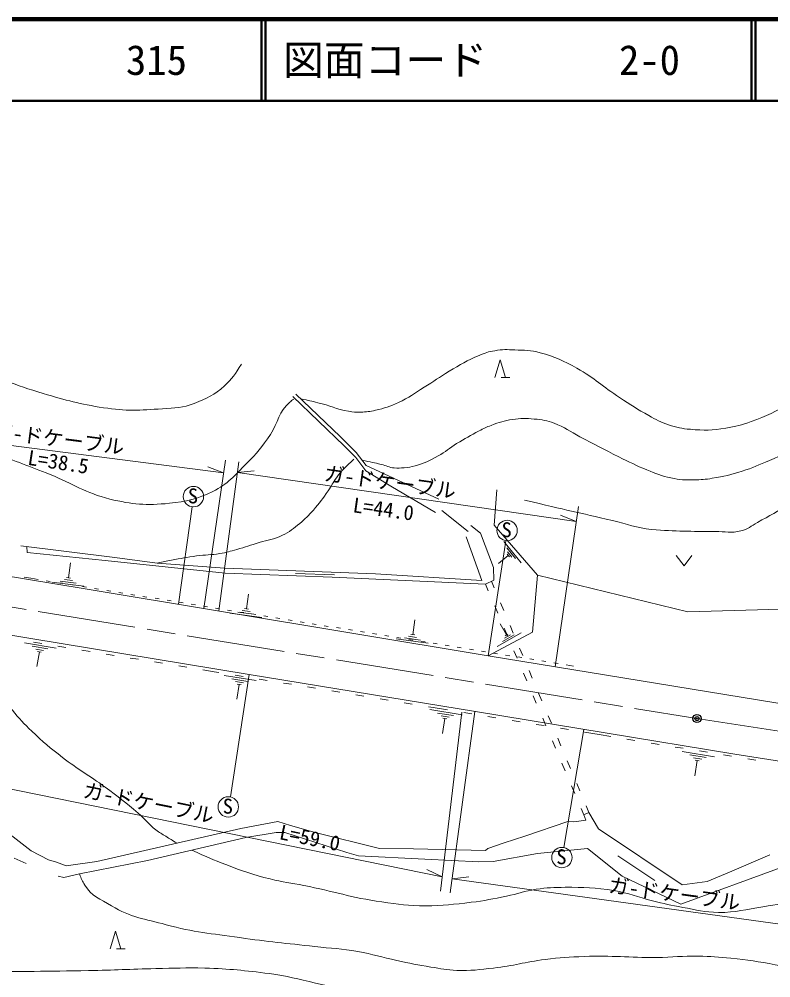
# Model space of a CAD drawing. Units: millimetres, scale not verified. Extents: x 40000 to 680000, y 20000 to 380000.
# Drawn here: x 88066 to 180124, y 262529 to 380000 of the extents above; entities that cross this region are included whole.
import ezdxf
from ezdxf.enums import TextEntityAlignment as Align

# ---------------------------------------------------------------- set-up
doc = ezdxf.new("R2010")
doc.units = ezdxf.units.MM
doc.header["$LTSCALE"] = 1000
doc.header["$PDMODE"] = 32
doc.header["$PDSIZE"] = 500
doc.linetypes.add('CHAIN', pattern=[18.5, 12, -1.5, 3.5, -1.5])
for name, color, linetype, lineweight in [('M-BGD', 7, 'Continuous', 13), ('M-BMK', 2, 'CHAIN', 13), ('M-BMK-SRVR', 3, 'Continuous', 25), ('M-STR-HTXT', 7, 'Continuous', 13), ('M-TTL', 2, 'Continuous', 140), ('M-TTL-LINE', 7, 'Continuous', 50)]:
    doc.layers.add(name, color=color, linetype=linetype, lineweight=lineweight)
doc.layers.add('M-TTL-TXT', color=7, linetype='Continuous')
doc.styles.add('ＭＳ ゴシック', font='')
doc.styles.get('ＭＳ ゴシック').set_extended_font_data('MS Gothic')

msp = doc.modelspace()

# ---------------------------------------------------------------- linework, layer by layer
at = {"layer": 'M-BGD'}
for p, q in [((146330, 336088), (146979, 338251)), ((146979, 338251), (147628, 336088)), ((148169, 336088), (147087, 336088)), ((127859, 327713), (121574, 333772)), ((121952, 334069), (127384, 328881)), ((127384, 328881), (129357, 326908)), ((129288, 326271), (127859, 327713)), ((129357, 326908), (130546, 325313)), ((130513, 324662), (129288, 326271)), ((133585, 322763), (130513, 324662)), ((130546, 325313), (139478, 321179)), ((139057, 319560), (133585, 322763)), ((146224, 317986), (146548, 322310)), ((107585, 308297), (109252, 320254)), ((139842, 319800), (143045, 317206)), ((144570, 317006), (143395, 317939)), ((151531, 311889), (146224, 317986)), ((142827, 316560), (144726, 311230)), ((146151, 312790), (144570, 317006)), ((147686, 316096), (145521, 301990)), ((88271, 315459), (99784, 314054)), ((88991, 315371), (89026, 314660)), ((147434, 315990), (149543, 313390)), ((147788, 315199), (148842, 313899)), ((72985, 314030), (96147, 310199)), ((89026, 314660), (98610, 313651)), ((98610, 313651), (113294, 312101)), ((99784, 314054), (104972, 313351)), ((147968, 314268), (146755, 313284)), ((147837, 314430), (148100, 314105)), ((147878, 314733), (148405, 314083)), ((168536, 314288), (169491, 313014)), ((169491, 313014), (170447, 314288)), ((94122, 311545), (94366, 313372)), ((104972, 313351), (113269, 312730)), ((113269, 312730), (131713, 312020)), ((146192, 311250), (146151, 312790)), ((88663, 311639), (89478, 311497)), ((89478, 311497), (90390, 311350)), ((94576, 311219), (93598, 311350)), ((94367, 311513), (93877, 311578)), ((113294, 312101), (126410, 311615)), ((121894, 312070), (126686, 311908)), ((126410, 311615), (145178, 310764)), ((131713, 312020), (144726, 311230)), ((150954, 304899), (151531, 311889)), ((151531, 311889), (169946, 307389)), ((91377, 311190), (91871, 311110)), ((95974, 310502), (92061, 311024)), ((92858, 310950), (93352, 310871)), ((95031, 310893), (93074, 311154)), ((94339, 310711), (94832, 310631)), ((95820, 310471), (96313, 310391)), ((96147, 310199), (145521, 301990)), ((97300, 310232), (97794, 310152)), ((145178, 310764), (146192, 311250)), ((145178, 310764), (145518, 309968)), ((146255, 310313), (145916, 311118)), ((98781, 309992), (99275, 309912)), ((100262, 309752), (100755, 309672)), ((101743, 309513), (102236, 309433)), ((103223, 309273), (103717, 309193)), ((104704, 309033), (105198, 308953)), ((115913, 307733), (116157, 309559)), ((106185, 308794), (106678, 308714)), ((107666, 308554), (108159, 308474)), ((109146, 308314), (109640, 308235)), ((110627, 308075), (111121, 307995)), ((112108, 307835), (112601, 307755)), ((146302, 308129), (146695, 307209)), ((147419, 307548), (147031, 308470)), ((169946, 307389), (187214, 307876)), ((113588, 307595), (114082, 307516)), ((117765, 306689), (113852, 307211)), ((116822, 307080), (114865, 307342)), ((115069, 307356), (115563, 307276)), ((116367, 307407), (115389, 307537)), ((116158, 307700), (115669, 307765)), ((116550, 307116), (117043, 307036)), ((118031, 306877), (118524, 306797)), ((119511, 306637), (120005, 306557)), ((120992, 306397), (121486, 306317)), ((122473, 306158), (122966, 306078)), ((123954, 305918), (124447, 305838)), ((125434, 305678), (125928, 305598)), ((126915, 305439), (127409, 305359)), ((136290, 304571), (136533, 306397)), ((147749, 304544), (146978, 305903)), ((148584, 304783), (148196, 305705)), ((82970, 305178), (116237, 299712)), ((128396, 305199), (128889, 305119)), ((129877, 304959), (130370, 304880)), ((131357, 304720), (131851, 304640)), ((132838, 304480), (133332, 304400)), ((136744, 304245), (135766, 304375)), ((136534, 304538), (136045, 304603)), ((145521, 301990), (150954, 304899)), ((149536, 304789), (146624, 303136)), ((148698, 304569), (147242, 303743)), ((147480, 305369), (147872, 304449)), ((148223, 304557), (147496, 304144)), ((147931, 304648), (147567, 304441)), ((88712, 303573), (92609, 302941)), ((89644, 303156), (91593, 302839)), ((89834, 303648), (90821, 303487)), ((92795, 303165), (93782, 303004)), ((138142, 303527), (134229, 304049)), ((134319, 304240), (134812, 304161)), ((137198, 303918), (135242, 304180)), ((135799, 304001), (136293, 303921)), ((137280, 303761), (137774, 303681)), ((138761, 303522), (139254, 303442)), ((140242, 303282), (140735, 303202)), ((90089, 302817), (91063, 302659)), ((90534, 302478), (90239, 300659)), ((90291, 302517), (90778, 302438)), ((95756, 302683), (96743, 302522)), ((98717, 302200), (99704, 302039)), ((141722, 303042), (142216, 302962)), ((143203, 302803), (143697, 302723)), ((144684, 302563), (145177, 302483)), ((145521, 301990), (185592, 295423)), ((146165, 302323), (146658, 302243)), ((147645, 302084), (148139, 302004)), ((148657, 302610), (149049, 301690)), ((149748, 302019), (149360, 302940)), ((101678, 301718), (102665, 301557)), ((104639, 301235), (105626, 301074)), ((107600, 300752), (108587, 300592)), ((149126, 301844), (149620, 301764)), ((150607, 301604), (151100, 301525)), ((152088, 301365), (152581, 301285)), ((153568, 301125), (154062, 301045)), ((155049, 300885), (155961, 300738)), ((110560, 300270), (111963, 300041)), ((111963, 300041), (112531, 299948)), ((113177, 299593), (117093, 298957)), ((113939, 284693), (116237, 299712)), ((114504, 299625), (115491, 299463)), ((116237, 299712), (143964, 295151)), ((149834, 299850), (150226, 298931)), ((150913, 299254), (150525, 300175)), ((114114, 299173), (116072, 298855)), ((114561, 298832), (115540, 298673)), ((115008, 298492), (114711, 296664)), ((114763, 298531), (115253, 298452)), ((117465, 299140), (118452, 298979)), ((120425, 298655), (121412, 298494)), ((123386, 298171), (124373, 298009)), ((126347, 297686), (127333, 297524)), ((152078, 296489), (151689, 297411)), ((129307, 297201), (130294, 297039)), ((132268, 296716), (133254, 296555)), ((135228, 296231), (136215, 296070)), ((151011, 297091), (151404, 296171)), ((138189, 295746), (138756, 295654)), ((138357, 295399), (142302, 294759)), ((138756, 295654), (140532, 295364)), ((139300, 294976), (141273, 294656)), ((142506, 295041), (143493, 294880)), ((143964, 295151), (175705, 289922)), ((139751, 294633), (140737, 294473)), ((140201, 294290), (139902, 292449)), ((139955, 294330), (140448, 294250)), ((145467, 294558), (146454, 294397)), ((148428, 294074), (149415, 293913)), ((152188, 294332), (152581, 293412)), ((153242, 293724), (152854, 294646)), ((151389, 293591), (152376, 293430)), ((154350, 293107), (155336, 292946)), ((154765, 278497), (157217, 292968)), ((157310, 292624), (159086, 292334)), ((153366, 291572), (153758, 290652)), ((154407, 290960), (154019, 291881)), ((159086, 292334), (160523, 292100)), ((162497, 291778), (163484, 291617)), ((165458, 291296), (166445, 291135)), ((168419, 290813), (169406, 290652)), ((169253, 290273), (173237, 289627)), ((171379, 290331), (172366, 290170)), ((155571, 288195), (155183, 289117)), ((170206, 289846), (172198, 289523)), ((170661, 289500), (171657, 289338)), ((171116, 289153), (170814, 287294)), ((170867, 289194), (171365, 289113)), ((174340, 289848), (175327, 289687)), ((175705, 289922), (204268, 285529)), ((177301, 289366), (178288, 289205)), ((154543, 288813), (154935, 287893)), ((155720, 286053), (156112, 285134)), ((156736, 285430), (156348, 286352)), ((156897, 283294), (157237, 282499)), ((157851, 282782), (157512, 283587)), ((157851, 282782), (157237, 282499)), ((157237, 282499), (157471, 281850)), ((159007, 280776), (157851, 282782)), ((115224, 280816), (97591, 276803)), ((119724, 281668), (115224, 280816)), ((121285, 281201), (119724, 281668)), ((124325, 280350), (121285, 281201)), ((155255, 281688), (149994, 279886)), ((155939, 281634), (155255, 281688)), ((156606, 281724), (155939, 281634)), ((157471, 281850), (156606, 281724)), ((169283, 273905), (159007, 280776)), ((86611, 280397), (89540, 278087)), ((103768, 276901), (115808, 279729)), ((115808, 279729), (119551, 280347)), ((119551, 280347), (120605, 280320)), ((120605, 280320), (128199, 277888)), ((132189, 278364), (124325, 280350)), ((149994, 279886), (147472, 279058)), ((147472, 279058), (145472, 278373)), ((89540, 278087), (91638, 276992)), ((128199, 277888), (129624, 277489)), ((129624, 277489), (137759, 277057)), ((136374, 278355), (132189, 278364)), ((145166, 278139), (136374, 278355)), ((145472, 278373), (145166, 278139)), ((146116, 276793), (151528, 277766)), ((151528, 277766), (157669, 278374)), ((157669, 278374), (161925, 274969)), ((161378, 277492), (165938, 274452)), ((179985, 277614), (175363, 275607)), ((87442, 277175), (88901, 276536)), ((91638, 276992), (92641, 276719)), ((93821, 276256), (92641, 276719)), ((97591, 276803), (93821, 276256)), ((95468, 275259), (103768, 276901)), ((137759, 277057), (144353, 276732)), ((144353, 276732), (146116, 276793)), ((169100, 271564), (181383, 276063)), ((92823, 274986), (93553, 274803)), ((93553, 274803), (95468, 275259)), ((161925, 274969), (169100, 271564)), ((175363, 275607), (172323, 274330)), ((172323, 274330), (169283, 273905)), ((99222, 266062), (99871, 268226)), ((99871, 268226), (100520, 266062)), ((101060, 266062), (99979, 266062))]:
    msp.add_line(p, q, dxfattribs=at)
for centre in [(109409, 321494), (147824, 317339), (113678, 283470), (154539, 277268)]:
    msp.add_circle(centre, 1250, dxfattribs=at)
for points, knots in [([(122560, 333488), (123568, 333271), (123836, 333206), (124650, 333007), (126130, 332645), (126903, 332197), (128409, 331962), (128981, 331873), (129308, 331825), (129886, 331842), (130605, 331864), (131010, 331919), (131712, 332070), (132850, 332316), (133471, 332558), (134535, 333031), (135832, 333609), (136450, 334145), (137658, 334893), (138864, 335641), (139499, 336126), (140720, 336851), (142120, 337681), (142903, 338167), (144402, 338802), (145119, 339107), (145545, 339241), (146311, 339379), (147254, 339549), (147805, 339517), (148762, 339469), (149985, 339408), (150701, 339463), (151879, 339127), (153716, 338602), (154708, 338137), (156383, 337217), (158552, 336026), (159535, 334985), (161607, 333632), (162986, 332731), (163748, 332205), (165193, 331416), (166104, 330918), (166621, 330626), (167607, 330299), (168617, 329964), (169212, 329822), (170273, 329740), (171958, 329610), (172932, 329595), (174597, 329884), (175843, 330101), (176543, 330265), (177732, 330695), (179660, 331393), (180686, 331932), (182506, 332875), (184404, 333859), (185335, 334644), (187191, 335704), (189037, 336758), (190049, 337397), (191974, 338298), (193508, 339016), (194059, 339243), (195974, 339974)], [0, 0, 0, 0, 1, 1, 1, 2, 2, 2, 3, 3, 3, 4, 4, 4, 5, 5, 5, 6, 6, 6, 7, 7, 7, 8, 8, 8, 9, 9, 9, 10, 10, 10, 11, 11, 11, 12, 12, 12, 13, 13, 13, 14, 14, 14, 15, 15, 15, 16, 16, 16, 17, 17, 17, 18, 18, 18, 19, 19, 19, 20, 20, 20, 21, 21, 21, 22, 22, 22, 22]), ([(81736, 337740), (85994, 335864), (87287, 335231), (91019, 334132), (93859, 333295), (95469, 332833), (98397, 332389), (101184, 331966), (102801, 332056), (105612, 332267), (107149, 332383), (108077, 332333), (109504, 332916), (111047, 333546), (111972, 333928), (113193, 335064), (114166, 335971), (114523, 336470), (115301, 337740)], [0, 0, 0, 0, 1, 1, 1, 2, 2, 2, 3, 3, 3, 4, 4, 4, 5, 5, 5, 6, 6, 6, 6]), ([(130068, 325954), (131195, 325721), (131498, 325665), (132404, 325436), (133033, 325277), (133364, 325085), (134008, 325004), (134476, 324944), (134745, 324998), (135215, 325040), (135747, 325087), (136053, 325106), (136566, 325256), (137716, 325592), (138338, 325885), (139377, 326481), (140301, 327011), (140743, 327430), (141647, 327994), (142695, 328648), (143308, 328973), (144403, 329544), (144967, 329838), (145287, 330001), (145881, 330228), (146869, 330607), (147448, 330781), (148493, 330949), (149515, 331114), (150110, 331090), (151142, 331003), (152117, 330921), (152675, 330824), (153592, 330481), (154892, 329994), (155513, 329481), (156745, 328841), (158602, 327876), (159622, 327295), (161501, 326373), (162832, 325720), (163569, 325330), (164942, 324769), (166069, 324309), (166709, 324043), (167897, 323778), (168972, 323539), (169606, 323532), (170707, 323544), (171590, 323554), (172089, 323596), (172959, 323742), (174400, 323985), (175211, 324149), (176599, 324607), (177934, 325048), (178661, 325361), (179950, 325922), (181623, 326651), (182533, 327125), (184148, 327976), (186485, 329208), (187695, 330081), (190039, 331300), (191723, 332177), (192707, 332588), (194444, 333354), (196272, 334160), (197377, 334426), (199173, 335300), (200997, 336187), (201621, 336579), (203686, 337867)], [0, 0, 0, 0, 1, 1, 1, 2, 2, 2, 3, 3, 3, 4, 4, 4, 5, 5, 5, 6, 6, 6, 7, 7, 7, 8, 8, 8, 9, 9, 9, 10, 10, 10, 11, 11, 11, 12, 12, 12, 13, 13, 13, 14, 14, 14, 15, 15, 15, 16, 16, 16, 17, 17, 17, 18, 18, 18, 19, 19, 19, 20, 20, 20, 21, 21, 21, 22, 22, 22, 23, 23, 23, 24, 24, 24, 24]), ([(149958, 321061), (155198, 319841), (156514, 319531), (160721, 318568), (162597, 318139), (163607, 317645), (165524, 317474), (168554, 317204), (170266, 317247), (173307, 317231), (174543, 317224), (175270, 316997), (176469, 317291), (177326, 317501), (177703, 317901), (178476, 318325), (180044, 319185), (180932, 319656), (182428, 320636), (184717, 322135), (185754, 323334), (188083, 324771), (189278, 325507), (190089, 325649), (191367, 326230), (193485, 327193), (194698, 327679), (196778, 328723), (198411, 329543), (199303, 330048), (200913, 330912), (202964, 332012), (203610, 332372), (206142, 333770)], [0, 0, 0, 0, 1, 1, 1, 2, 2, 2, 3, 3, 3, 4, 4, 4, 5, 5, 5, 6, 6, 6, 7, 7, 7, 8, 8, 8, 9, 9, 9, 10, 10, 10, 11, 11, 11, 11]), ([(76748, 330197), (77925, 329965), (78292, 329844), (79263, 329551), (81665, 328827), (82800, 327874), (85101, 326876), (87709, 325744), (89233, 325264), (91870, 324200), (94728, 323048), (96174, 321935), (99167, 321200), (101942, 320520), (103618, 320411), (106464, 320673), (108606, 320871), (109837, 321197), (111774, 322133), (113658, 323043), (114430, 324057), (115909, 325538), (117181, 326812), (117828, 327608), (118827, 329105), (119830, 330608), (119814, 331925), (121213, 333069), (121395, 333217), (121467, 333298), (121693, 333429)], [0, 0, 0, 0, 1, 1, 1, 2, 2, 2, 3, 3, 3, 4, 4, 4, 5, 5, 5, 6, 6, 6, 7, 7, 7, 8, 8, 8, 9, 9, 9, 10, 10, 10, 10]), ([(104972, 313351), (105810, 313532), (106032, 313575), (106713, 313707), (107911, 313940), (108585, 314064), (109794, 314230), (110901, 314382), (111540, 314325), (112640, 314518), (113461, 314662), (113910, 314799), (114712, 315022), (115791, 315323), (116381, 315538), (117451, 315869), (118563, 316214), (119248, 316247), (120297, 316752), (121205, 317189), (121647, 317570), (122423, 318211), (123129, 318795), (123498, 319160), (124099, 319851), (124862, 320730), (125262, 321250), (125919, 322211), (126336, 322822), (126495, 323214), (126927, 323815), (127641, 324804), (128023, 325105), (129071, 326085)], [0, 0, 0, 0, 1, 1, 1, 2, 2, 2, 3, 3, 3, 4, 4, 4, 5, 5, 5, 6, 6, 6, 7, 7, 7, 8, 8, 8, 9, 9, 9, 10, 10, 10, 11, 11, 11, 11]), ([(84254, 299873), (85517, 297690), (85878, 296952), (87234, 295312), (88101, 294263), (88621, 293698), (89605, 292759), (91007, 291421), (91845, 290723), (93375, 289536), (95343, 288009), (96607, 287375), (98604, 285888), (100205, 284696), (101122, 284046), (102618, 282726), (103499, 281947), (103890, 281394), (104807, 280658), (105248, 280304), (105543, 280169), (106023, 279868), (106556, 279533), (106733, 279430), (107403, 279036)], [0, 0, 0, 0, 1, 1, 1, 2, 2, 2, 3, 3, 3, 4, 4, 4, 5, 5, 5, 6, 6, 6, 7, 7, 7, 8, 8, 8, 8]), ([(109203, 278178), (111161, 277280), (111725, 277037), (113380, 276402), (115456, 275605), (116630, 275156), (118792, 274639), (120391, 274256), (121314, 274168), (122927, 273848), (126664, 273107), (128698, 272360), (132473, 271841), (134552, 271556), (135725, 271330), (137824, 271355), (140015, 271382), (141243, 271512), (143418, 271781), (145117, 271991), (146056, 272202), (147735, 272537), (149169, 272824), (149939, 273150), (151384, 273375), (152753, 273588), (153538, 273610), (154924, 273618), (157262, 273632), (158587, 273577), (160896, 273213), (162783, 272916), (163769, 272417), (165626, 271970), (167065, 271623), (167871, 271420), (169328, 271159), (171038, 270852), (171995, 270547), (173733, 270538), (175872, 270526), (177051, 270913), (179165, 271240), (180945, 271516), (181936, 271711), (183705, 272051), (185313, 272360), (186226, 272485), (187813, 272889), (190464, 273562), (191873, 274208), (194515, 274916), (197176, 275628), (198674, 276014), (201379, 276537), (203285, 276905), (204365, 277062), (206298, 277240), (208875, 277476), (210333, 277385), (212919, 277483), (216047, 277602), (217027, 277642), (220927, 277801)], [0, 0, 0, 0, 1, 1, 1, 2, 2, 2, 3, 3, 3, 4, 4, 4, 5, 5, 5, 6, 6, 6, 7, 7, 7, 8, 8, 8, 9, 9, 9, 10, 10, 10, 11, 11, 11, 12, 12, 12, 13, 13, 13, 14, 14, 14, 15, 15, 15, 16, 16, 16, 17, 17, 17, 18, 18, 18, 19, 19, 19, 20, 20, 20, 21, 21, 21, 21]), ([(95468, 275259), (95650, 274648), (95801, 274404), (96100, 273900), (96929, 272503), (97995, 272191), (99383, 271347), (101745, 269910), (103404, 269760), (106072, 269036), (109516, 268101), (111539, 267968), (115071, 267455), (118653, 266935), (120678, 266782), (124273, 266361), (126331, 266119), (127504, 266125), (129543, 265752), (131428, 265408), (132452, 265058), (134326, 264658), (135951, 264311), (136861, 264108), (138501, 263847), (139731, 263652), (140419, 263484), (141663, 263442), (143423, 263382), (144413, 263526), (146163, 263726), (148651, 264009), (150004, 264449), (152487, 264780), (154344, 265027), (155398, 265066), (157270, 265144), (160735, 265289), (162680, 264985), (166148, 265023), (168143, 265045), (169259, 265219), (171255, 265185), (172810, 265158), (173680, 265091), (175228, 264942), (177363, 264736), (178550, 264521), (180660, 264131), (182065, 263871), (182807, 263482), (184227, 263320), (185580, 263166), (186355, 263230), (187713, 263320), (189630, 263448), (190711, 263597), (192578, 264050), (195458, 264749), (197016, 265384), (199753, 266523), (201891, 267413), (202927, 268285), (205104, 269077), (207150, 269821), (208367, 270034), (210495, 270495), (212986, 271035), (214404, 271258), (216940, 271509), (218658, 271679), (219637, 271671), (221359, 271549), (224661, 271315), (226384, 270356), (229588, 269522), (230510, 269282), (231037, 269174), (231929, 268838), (234268, 267959), (235373, 266997), (237450, 265609), (238717, 264763), (239382, 264208), (240477, 263150), (241586, 262078), (242146, 261403), (243044, 260150), (244255, 258462), (244796, 257423), (245855, 255637), (247551, 252776), (248271, 251040), (250000, 248198), (250778, 246919), (251117, 246119), (252108, 244996), (252831, 244176), (253348, 243795), (254297, 243253), (255535, 242545), (256266, 242130), (257661, 241834), (258953, 241560), (259707, 241569), (261026, 241510), (263652, 241392), (265128, 241593), (267755, 241510), (270070, 241436), (271382, 241481), (273674, 241145), (274612, 241007), (275115, 240804), (276025, 240537), (277745, 240031), (278699, 239706), (280362, 239037), (282158, 238315), (283085, 237716), (284902, 237051), (287221, 236202), (288552, 235804), (290942, 235186), (292560, 234768), (293465, 234503), (295118, 234254), (297316, 233922), (298576, 233987), (300793, 233808), (304166, 233535), (306064, 233460), (309427, 233078), (310066, 233005), (310419, 232922), (311049, 232794), (312938, 232411), (313584, 232090), (315751, 231294)], [0, 0, 0, 0, 1, 1, 1, 2, 2, 2, 3, 3, 3, 4, 4, 4, 5, 5, 5, 6, 6, 6, 7, 7, 7, 8, 8, 8, 9, 9, 9, 10, 10, 10, 11, 11, 11, 12, 12, 12, 13, 13, 13, 14, 14, 14, 15, 15, 15, 16, 16, 16, 17, 17, 17, 18, 18, 18, 19, 19, 19, 20, 20, 20, 21, 21, 21, 22, 22, 22, 23, 23, 23, 24, 24, 24, 25, 25, 25, 26, 26, 26, 27, 27, 27, 28, 28, 28, 29, 29, 29, 30, 30, 30, 31, 31, 31, 32, 32, 32, 33, 33, 33, 34, 34, 34, 35, 35, 35, 36, 36, 36, 37, 37, 37, 38, 38, 38, 39, 39, 39, 40, 40, 40, 41, 41, 41, 42, 42, 42, 43, 43, 43, 44, 44, 44, 45, 45, 45, 46, 46, 46, 46]), ([(64590, 266269), (67204, 265292), (68022, 264971), (70305, 264445), (72391, 263965), (73588, 263811), (75717, 263594), (78649, 263295), (80311, 263389), (83257, 263351), (88458, 263282), (91373, 263319), (96573, 263411), (99781, 263469), (101575, 263593), (104782, 263655), (107133, 263700), (108451, 263782), (110802, 263716), (113899, 263628), (115632, 263432), (118707, 263047), (120944, 262766), (122157, 262362), (124362, 261891), (130705, 260537), (134219, 259599), (140536, 258121), (142151, 257743), (143014, 257249), (144671, 257149), (146331, 257048), (147266, 257182), (148927, 257270), (150329, 257344), (151125, 257310), (152514, 257513), (157040, 258177), (159481, 259097), (164007, 259763), (166130, 260076), (167333, 260243), (169479, 260250), (170740, 260254), (171462, 260298), (172702, 260067), (173972, 259831), (174630, 259479), (175864, 259094), (178718, 258204), (180328, 257741), (183160, 256784), (185815, 255886), (187184, 255000), (189910, 254351), (191191, 254047), (191939, 253986), (193254, 253926), (194773, 253857), (195644, 253749), (197146, 253987), (198875, 254260), (199764, 254806), (201341, 255568), (203901, 256805), (205095, 257940), (207604, 259277), (209564, 260321), (210650, 260995), (212773, 261648), (214919, 262309), (216186, 262548), (218428, 262682), (222013, 262896), (224091, 262915), (227609, 262195), (231494, 261401), (233542, 260304), (237034, 258425), (238306, 257741), (238931, 257192), (240013, 256236), (241389, 255023), (242017, 254180), (243115, 252710), (244399, 250989), (244921, 249887), (246094, 248088), (247274, 246279), (247810, 245174), (249134, 243467), (249774, 242643), (250145, 242183), (250898, 241461), (252043, 240361), (252650, 240076), (254242, 239150)], [0, 0, 0, 0, 1, 1, 1, 2, 2, 2, 3, 3, 3, 4, 4, 4, 5, 5, 5, 6, 6, 6, 7, 7, 7, 8, 8, 8, 9, 9, 9, 10, 10, 10, 11, 11, 11, 12, 12, 12, 13, 13, 13, 14, 14, 14, 15, 15, 15, 16, 16, 16, 17, 17, 17, 18, 18, 18, 19, 19, 19, 20, 20, 20, 21, 21, 21, 22, 22, 22, 23, 23, 23, 24, 24, 24, 25, 25, 25, 26, 26, 26, 27, 27, 27, 28, 28, 28, 29, 29, 29, 30, 30, 30, 31, 31, 31, 32, 32, 32, 32])]:
    msp.add_open_spline(points, degree=3, knots=knots, dxfattribs=at)
at = {"layer": 'M-BMK'}
for p, q in [((72138, 310393), (171082, 294300)), ((171082, 294300), (213831, 287650))]:
    msp.add_line(p, q, dxfattribs=at)
at = {"layer": 'M-BMK-SRVR'}
msp.add_circle((171082, 294300), 500, dxfattribs=at)
msp.add_point((171082, 294300), dxfattribs=at)
at = {"layer": 'M-STR-HTXT'}
for p, q in [((76498, 329125), (113095, 324406)), ((110689, 307781), (113319, 325952)), ((112503, 307480), (114981, 325750)), ((113095, 324406), (111175, 325158)), ((114802, 324433), (116853, 324642)), ((114802, 324433), (156291, 318445)), ((153702, 300650), (156557, 320276)), ((156291, 318445), (154383, 319225)), ((142264, 295081), (139654, 273149)), ((140871, 272946), (143885, 295164)), ((79772, 287114), (139862, 274897)), ((139862, 274897), (138002, 275785)), ((141104, 274665), (143153, 274885)), ((141104, 274665), (199753, 266523))]:
    msp.add_line(p, q, dxfattribs=at)
at = {"layer": 'M-TTL'}
msp.add_line((680000, 380000), (40000, 380000), dxfattribs=at)
at = {"layer": 'M-TTL-LINE'}
for p, q in [((117750, 380000), (117750, 370000)), ((118250, 380000), (118250, 370000)), ((177750, 380000), (177750, 370000)), ((178250, 380000), (178250, 370000)), ((40000, 370000), (680000, 370000))]:
    msp.add_line(p, q, dxfattribs=at)

# ---------------------------------------------------------------- texts
at = {"layer": 'M-BGD', "style": 'ＭＳ ゴシック'}
for p in [(108730, 320120), (147146, 315965), (112999, 282097), (153860, 275894)]:
    msp.add_text('S', height=1833, dxfattribs=at).set_placement(p, align=Align.BOTTOM_LEFT)
at = {"layer": 'M-STR-HTXT', "style": 'ＭＳ ゴシック'}
for s, rotation, p in [('ガ-ドケーブル', 352.714, (92870, 328587)), ('L=38.5', 351.289, (92855, 325744)), ('ガ-ドケーブル', 352.109, (133501, 323279)), ('L=44.0', 352.005, (132685, 319976))]:
    msp.add_text(s, height=1833, rotation=rotation, dxfattribs=at).set_placement(p, align=Align.MIDDLE_CENTER)
for s, rotation, p in [('ガ-ドケーブル', 348.51, (95680, 284150)), ('L=59.0', 348.507, (119716, 278994)), ('ガ-ドケーブル', 352.096, (160085, 272490))]:
    msp.add_text(s, height=1833, rotation=rotation, dxfattribs=at).set_placement(p, align=Align.BOTTOM_LEFT)
at = {"layer": 'M-TTL-TXT', "style": 'ＭＳ ゴシック'}
for s, p in [('図面コード', (120380, 375000)), ('315', (101142, 375000)), ('2-0', (161521, 375000))]:
    msp.add_text(s, height=3666, dxfattribs=at).set_placement(p, align=Align.MIDDLE_LEFT)

doc.saveas('drawing.dxf')
